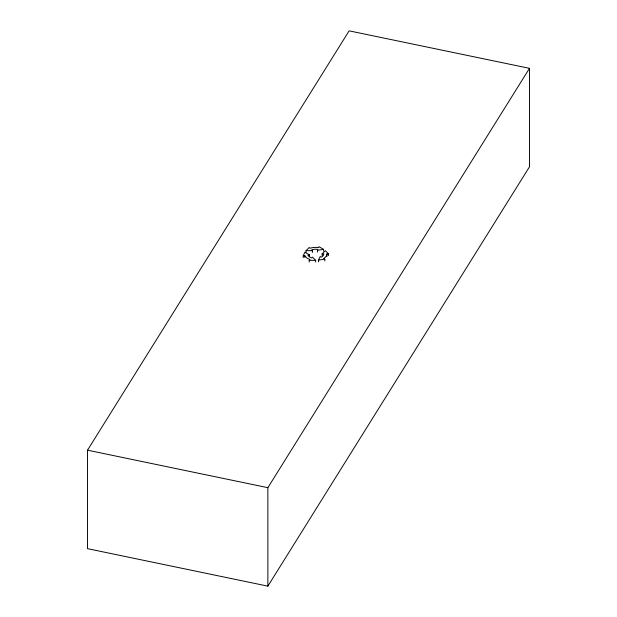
<?xml version="1.0" encoding="UTF-8"?>
<svg xmlns="http://www.w3.org/2000/svg" width="617" height="617" viewBox="0 0 617 617"><rect width="100%" height="100%" fill="white"/><g stroke="black" fill="none" stroke-linecap="round" stroke-linejoin="round"><path stroke-width="0.93" d="M303.209 257.574L303.209 255.824L304.883 252.222L309.441 254.86L309.441 256.61M317.339 252.052L317.755 249.399A8.06 4.651 0 0 0 311.639 249.862L312.449 250.672L312.449 252.422M318.565 261.878L318.565 260.119L320.231 256.525L321.372 257.181A8.06 4.651 0 0 0 323.732 253.895L322.12 253.895L322.12 255.646M87.514 450.186L349.129 30.85L529.486 68.34L529.486 166.814L267.871 586.15L87.514 548.66L87.514 450.186L267.863 487.677L529.486 68.34M305.993 252.422L305.993 250.672L309.225 247.448L310.027 248.25A11.283 6.517 0 0 1 318.588 247.602L319.012 246.7L323.57 249.33L323.57 251.088M309.225 262.094L309.225 260.343L310.027 259.533A11.283 6.517 0 0 1 304.767 255.577L303.209 255.824M322.12 253.895L325.344 250.672L328.568 253.895L328.568 255.646M317.339 250.294L323.57 249.33M309.441 254.86L307.883 255.099A8.06 4.651 0 0 0 311.639 257.921L312.449 257.119L315.673 260.343L315.673 262.094M318.565 260.119L324.789 259.155L324.789 260.914M305.993 250.672L312.449 250.672M324.789 259.155L323.647 258.5A11.283 6.517 0 0 0 326.956 253.895L328.568 253.895M309.225 260.343L315.673 260.343M326.956 253.895L326.956 256.525M304.767 255.577L304.767 257.335M267.863 487.677L267.871 586.15"/></g></svg>
